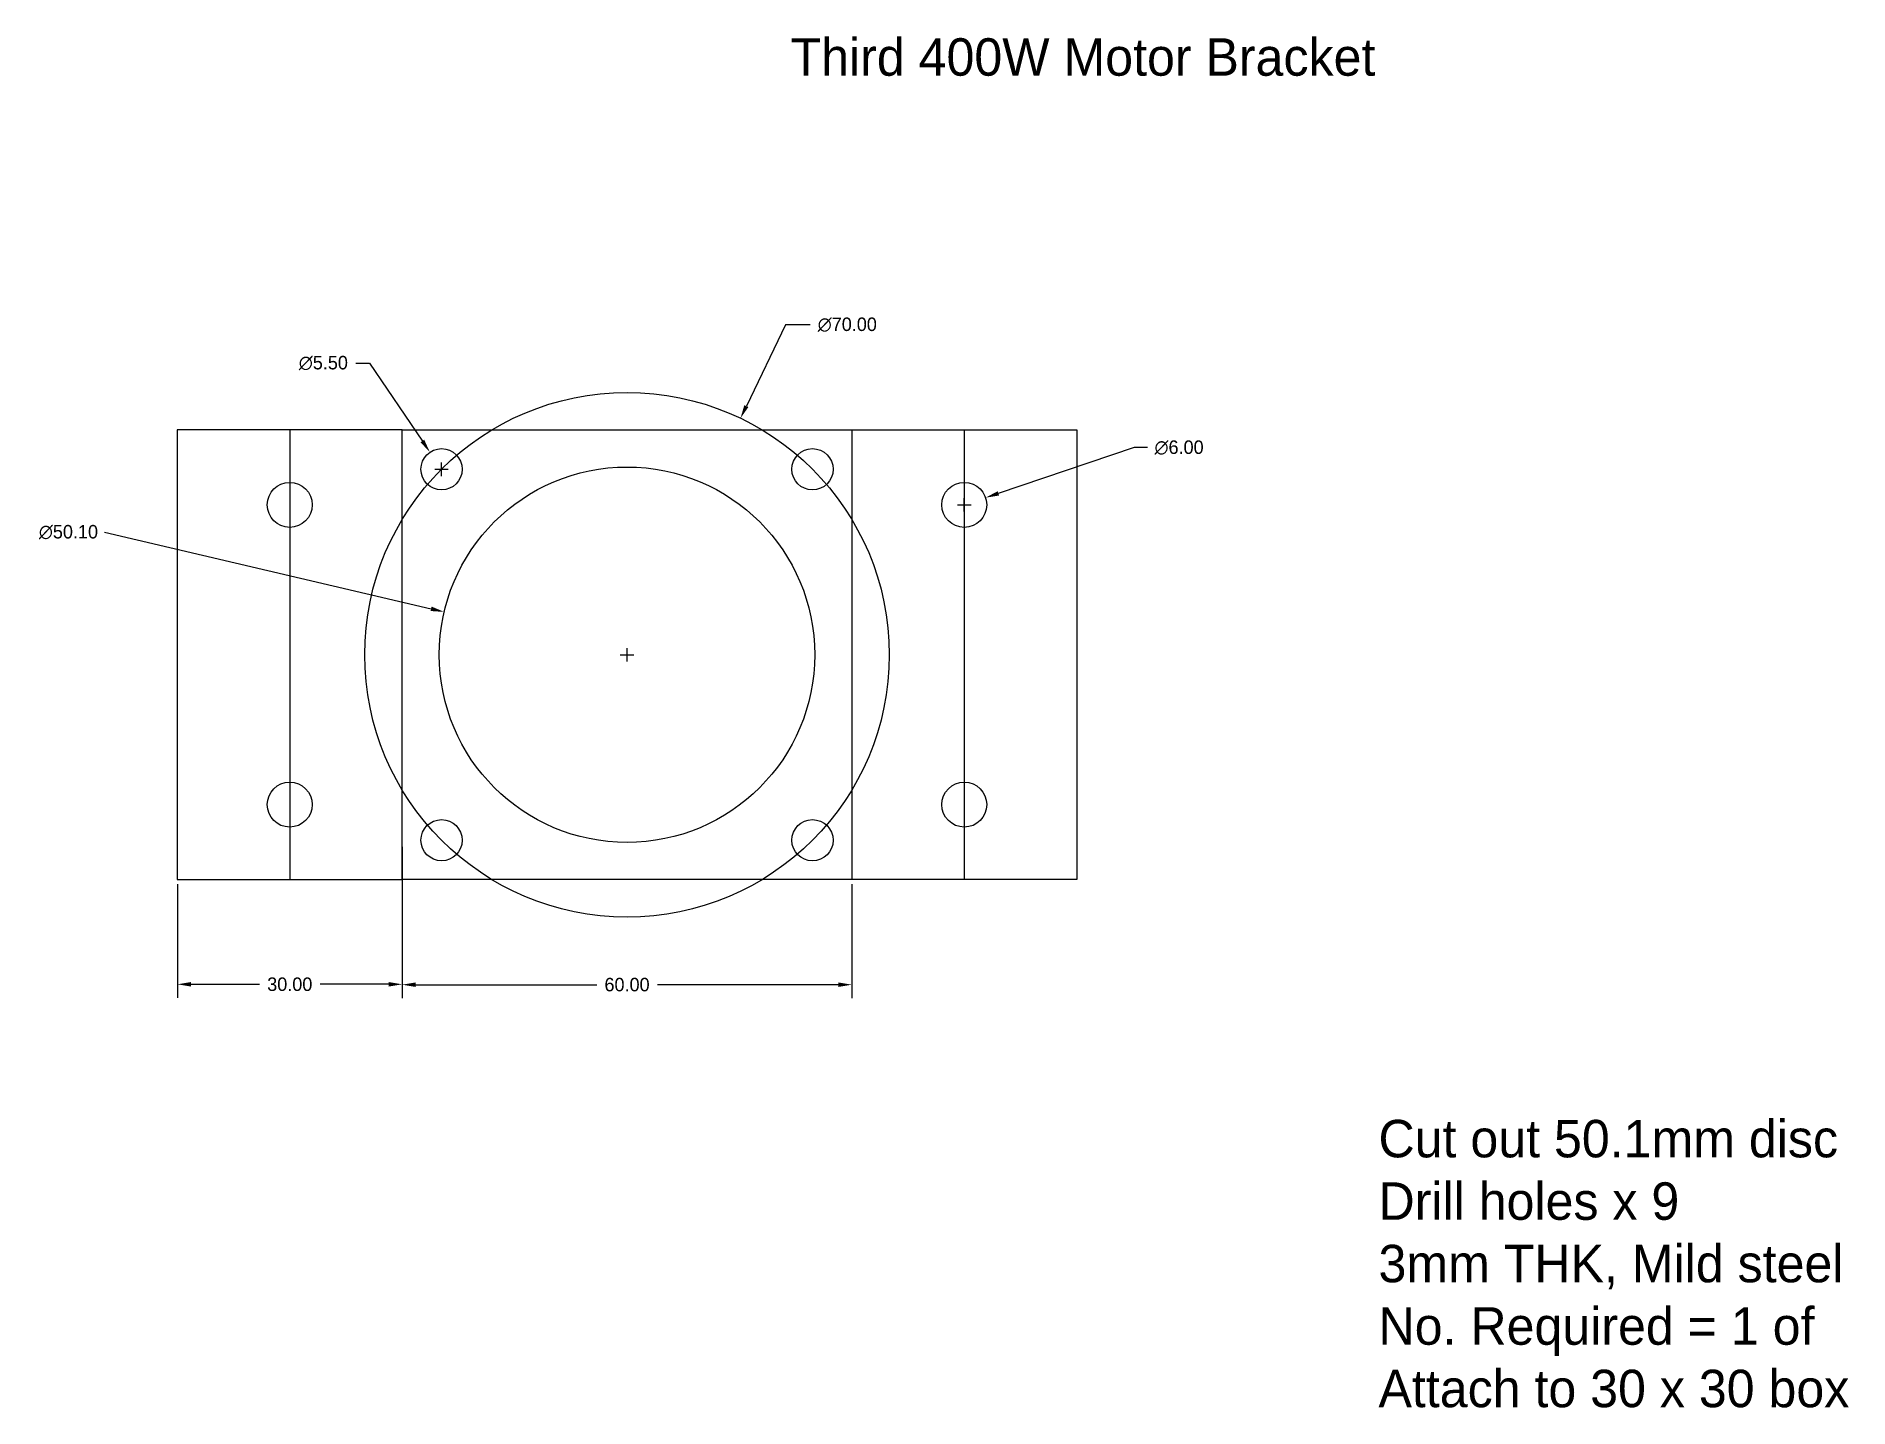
# Model space of a CAD drawing. Header units: inches. Extents: x -171 to 71, y -173 to 10.
import ezdxf

# ---------------------------------------------------------------- set-up
doc = ezdxf.new("R2010")
doc.units = ezdxf.units.IN
doc.header["$MEASUREMENT"] = 0
doc.dimstyles.get("Standard").update_dxf_attribs({"dimscale": 10, "dimtxt": 0.18, "dimasz": 0.18, "dimexe": 0.18, "dimexo": 0.0625, "dimgap": 0.09, "dimtad": 0, "dimtih": 1, "dimtoh": 1, "dimzin": 0, "dimdsep": 46, "dimtxsty": 'Standard', "dimcen": 0.09, "dimadec": 0, "dimazin": 0, "dimtfac": 1, "dimtofl": 0, "dimtmove": 0, "dimatfit": 3, "dimfxl": 1, "dimtolj": 1, "dimtzin": 0, "dimarcsym": 0})

# ---------------------------------------------------------------- blocks, each defined once
blk = doc.blocks.new('*D1')
at = {"color": 0, "lineweight": -2}
for p, q in [((-71.28, -28.27), (-76.5, -39.13)), ((-67.98, -28.27), (-71.28, -28.27)), ((-93.32, -72.31), (-91.52, -72.31)), ((-92.42, -73.21), (-92.42, -71.41))]:
    blk.add_line(p, q, dxfattribs=at)
at = {"color": 0}
blk.add_solid([(-76.77, -39), (-76.23, -39.26), (-77.28, -40.75)], dxfattribs=at)
at = {"layer": 'Defpoints', "color": 0}
for p in [(-77.28, -40.75), (-107.57, -103.86)]:
    blk.add_point(p, dxfattribs=at)
at = {"color": 0, "insert": (-63.03, -28.27), "char_height": 1.8, "attachment_point": 5}
blk.add_mtext('\\A1;∅70.00', dxfattribs=at)
blk = doc.blocks.new('*D2')
at = {"color": 0, "lineweight": -2}
for p, q in [((-128.59, -33.39), (-126.79, -33.39)), ((-126.79, -33.39), (-119.73, -43.79)), ((-118.07, -47.56), (-116.27, -47.56)), ((-117.17, -48.46), (-117.17, -46.66))]:
    blk.add_line(p, q, dxfattribs=at)
at = {"color": 0}
blk.add_solid([(-119.48, -43.62), (-119.98, -43.96), (-118.72, -45.28)], dxfattribs=at)
at = {"layer": 'Defpoints', "color": 0}
for p in [(-118.72, -45.28), (-115.63, -49.83)]:
    blk.add_point(p, dxfattribs=at)
at = {"color": 0, "insert": (-132.94, -33.39), "char_height": 1.8, "attachment_point": 5}
blk.add_mtext('\\A1;∅5.50', dxfattribs=at)
blk = doc.blocks.new('*D3')
at = {"color": 0, "lineweight": -2}
for p, q in [((-162.15, -55.95), (-118.56, -66.18)), ((-93.32, -72.31), (-91.52, -72.31)), ((-92.42, -73.21), (-92.42, -71.41))]:
    blk.add_line(p, q, dxfattribs=at)
at = {"color": 0}
blk.add_solid([(-118.5, -65.88), (-118.63, -66.47), (-116.81, -66.59)], dxfattribs=at)
at = {"layer": 'Defpoints', "color": 0}
for p in [(-116.81, -66.59), (-68.04, -78.03)]:
    blk.add_point(p, dxfattribs=at)
at = {"color": 0, "insert": (-166.95, -55.95), "char_height": 1.8, "attachment_point": 5}
blk.add_mtext('\\A1;∅50.10', dxfattribs=at)
blk = doc.blocks.new('*D5')
at = {"color": 0, "lineweight": -2}
for p, q in [((-122.42, -97.93), (-122.42, -118.13)), ((-62.42, -102.93), (-62.42, -118.13)), ((-120.62, -116.33), (-96.47, -116.33)), ((-64.22, -116.33), (-88.37, -116.33))]:
    blk.add_line(p, q, dxfattribs=at)
at = {"color": 0}
for points in [[(-120.62, -116.03), (-120.62, -116.63), (-122.42, -116.33)], [(-64.22, -116.03), (-64.22, -116.63), (-62.42, -116.33)]]:
    blk.add_solid(points, dxfattribs=at)
at = {"layer": 'Defpoints', "color": 0}
for p in [(-122.42, -97.31), (-62.42, -102.31), (-62.42, -116.33)]:
    blk.add_point(p, dxfattribs=at)
at = {"color": 0, "insert": (-92.42, -116.33), "char_height": 1.8, "attachment_point": 5}
blk.add_mtext('\\A1;60.00', dxfattribs=at)
blk = doc.blocks.new('*D8')
at = {"color": 0, "lineweight": -2}
for p, q in [((-152.42, -102.93), (-152.42, -118.08)), ((-122.42, -102.93), (-122.42, -118.08)), ((-150.62, -116.28), (-141.47, -116.28)), ((-124.22, -116.28), (-133.37, -116.28))]:
    blk.add_line(p, q, dxfattribs=at)
at = {"color": 0}
for points in [[(-150.62, -115.98), (-150.62, -116.58), (-152.42, -116.28)], [(-124.22, -115.98), (-124.22, -116.58), (-122.42, -116.28)]]:
    blk.add_solid(points, dxfattribs=at)
at = {"layer": 'Defpoints', "color": 0}
for p in [(-152.42, -102.31), (-122.42, -102.31), (-122.42, -116.28)]:
    blk.add_point(p, dxfattribs=at)
at = {"color": 0, "insert": (-137.42, -116.28), "char_height": 1.8, "attachment_point": 5}
blk.add_mtext('\\A1;30.00', dxfattribs=at)
blk = doc.blocks.new('*D10')
at = {"color": 0, "lineweight": -2}
for p, q in [((-24.76, -44.67), (-42.88, -50.77)), ((-22.96, -44.67), (-24.76, -44.67)), ((-48.32, -52.31), (-46.52, -52.31)), ((-47.42, -53.21), (-47.42, -51.41))]:
    blk.add_line(p, q, dxfattribs=at)
at = {"color": 0}
blk.add_solid([(-42.97, -50.49), (-42.78, -51.06), (-44.58, -51.35)], dxfattribs=at)
at = {"layer": 'Defpoints', "color": 0}
for p in [(-44.58, -51.35), (-50.27, -53.26)]:
    blk.add_point(p, dxfattribs=at)
at = {"color": 0, "insert": (-18.76, -44.67), "char_height": 1.8, "attachment_point": 5}
blk.add_mtext('\\A1;∅6.00', dxfattribs=at)

msp = doc.modelspace()

# ---------------------------------------------------------------- linework, layer by layer
for p, q in [((-122.424, -42.306), (-152.424, -42.306)), ((-152.424, -42.306), (-152.424, -102.306)), ((-122.424, -42.306), (-62.424, -42.306)), ((-62.424, -42.306), (-32.424, -42.306)), ((-32.424, -42.306), (-32.424, -102.306)), ((-152.424, -102.306), (-122.424, -102.306)), ((-62.424, -102.306), (-122.424, -102.306)), ((-32.424, -102.306), (-62.424, -102.306))]:
    msp.add_line(p, q)
at = {"color": 5}
for p, q in [((-137.424, -42.306), (-137.424, -102.306)), ((-122.424, -102.306), (-122.424, -42.306)), ((-62.424, -42.306), (-62.424, -102.306)), ((-47.424, -42.306), (-47.424, -102.306))]:
    msp.add_line(p, q, dxfattribs=at)
msp.add_circle((-92.424, -72.306), 35, dxfattribs=at)
for centre, radius in [((-117.172, -47.558), 2.75), ((-67.675, -47.558), 2.75), ((-92.424, -72.306), 25.05), ((-137.424, -52.306), 3), ((-47.424, -52.306), 3), ((-137.424, -92.306), 3), ((-47.424, -92.306), 3), ((-117.172, -97.055), 2.75), ((-67.675, -97.055), 2.75)]:
    msp.add_circle(centre, radius)

# ---------------------------------------------------------------- texts
at = {"char_height": 5, "attachment_point": 1}
for s, insert, width in [('Third 400W Motor Bracket', (-70.6, 9.954), 165.63835), ('Cut out 50.1mm disc\\PDrill holes x 9\\P3mm THK, Mild steel\\PNo. Required = 1 of\\PAttach to 30 x 30 box', (7.848, -134.37), 195.17549)]:
    msp.add_mtext(s, dxfattribs=dict(at, insert=insert, width=width))

# ---------------------------------------------------------------- dimensions: what is measured, and where the dimension line sits
at = {"color": 5}
for p1, p2, picture, middle in [((-107.572, -103.858), (-77.275, -40.754), '*D1', (-63.03, -28.267)), ((-115.628, -49.833), (-118.716, -45.282), '*D2', (-132.937, -33.387)), ((-50.267, -53.265), (-44.581, -51.348), '*D10', (-18.755, -44.667)), ((-68.035, -78.026), (-116.812, -66.587), '*D3', (-162.153, -55.954))]:
    dim = msp.add_diameter_dim_2p(p1=p1, p2=p2, dimstyle='Standard', dxfattribs=at)
    dim.commit()
    dim.dimension.update_dxf_attribs({"geometry": picture, "text_midpoint": middle, "dimtype": 163})
for base, p1, p2, picture, middle in [((-62.424, -116.33), (-122.424, -97.306), (-62.424, -102.306), '*D5', (-92.424, -116.33)), ((-122.424, -116.283), (-152.424, -102.306), (-122.424, -102.306), '*D8', (-137.424, -116.283))]:
    dim = msp.add_linear_dim(base=base, p1=p1, p2=p2, dimstyle='Standard', dxfattribs=at)
    dim.commit()
    dim.dimension.update_dxf_attribs({"geometry": picture, "text_midpoint": middle})

doc.saveas('drawing.dxf')
